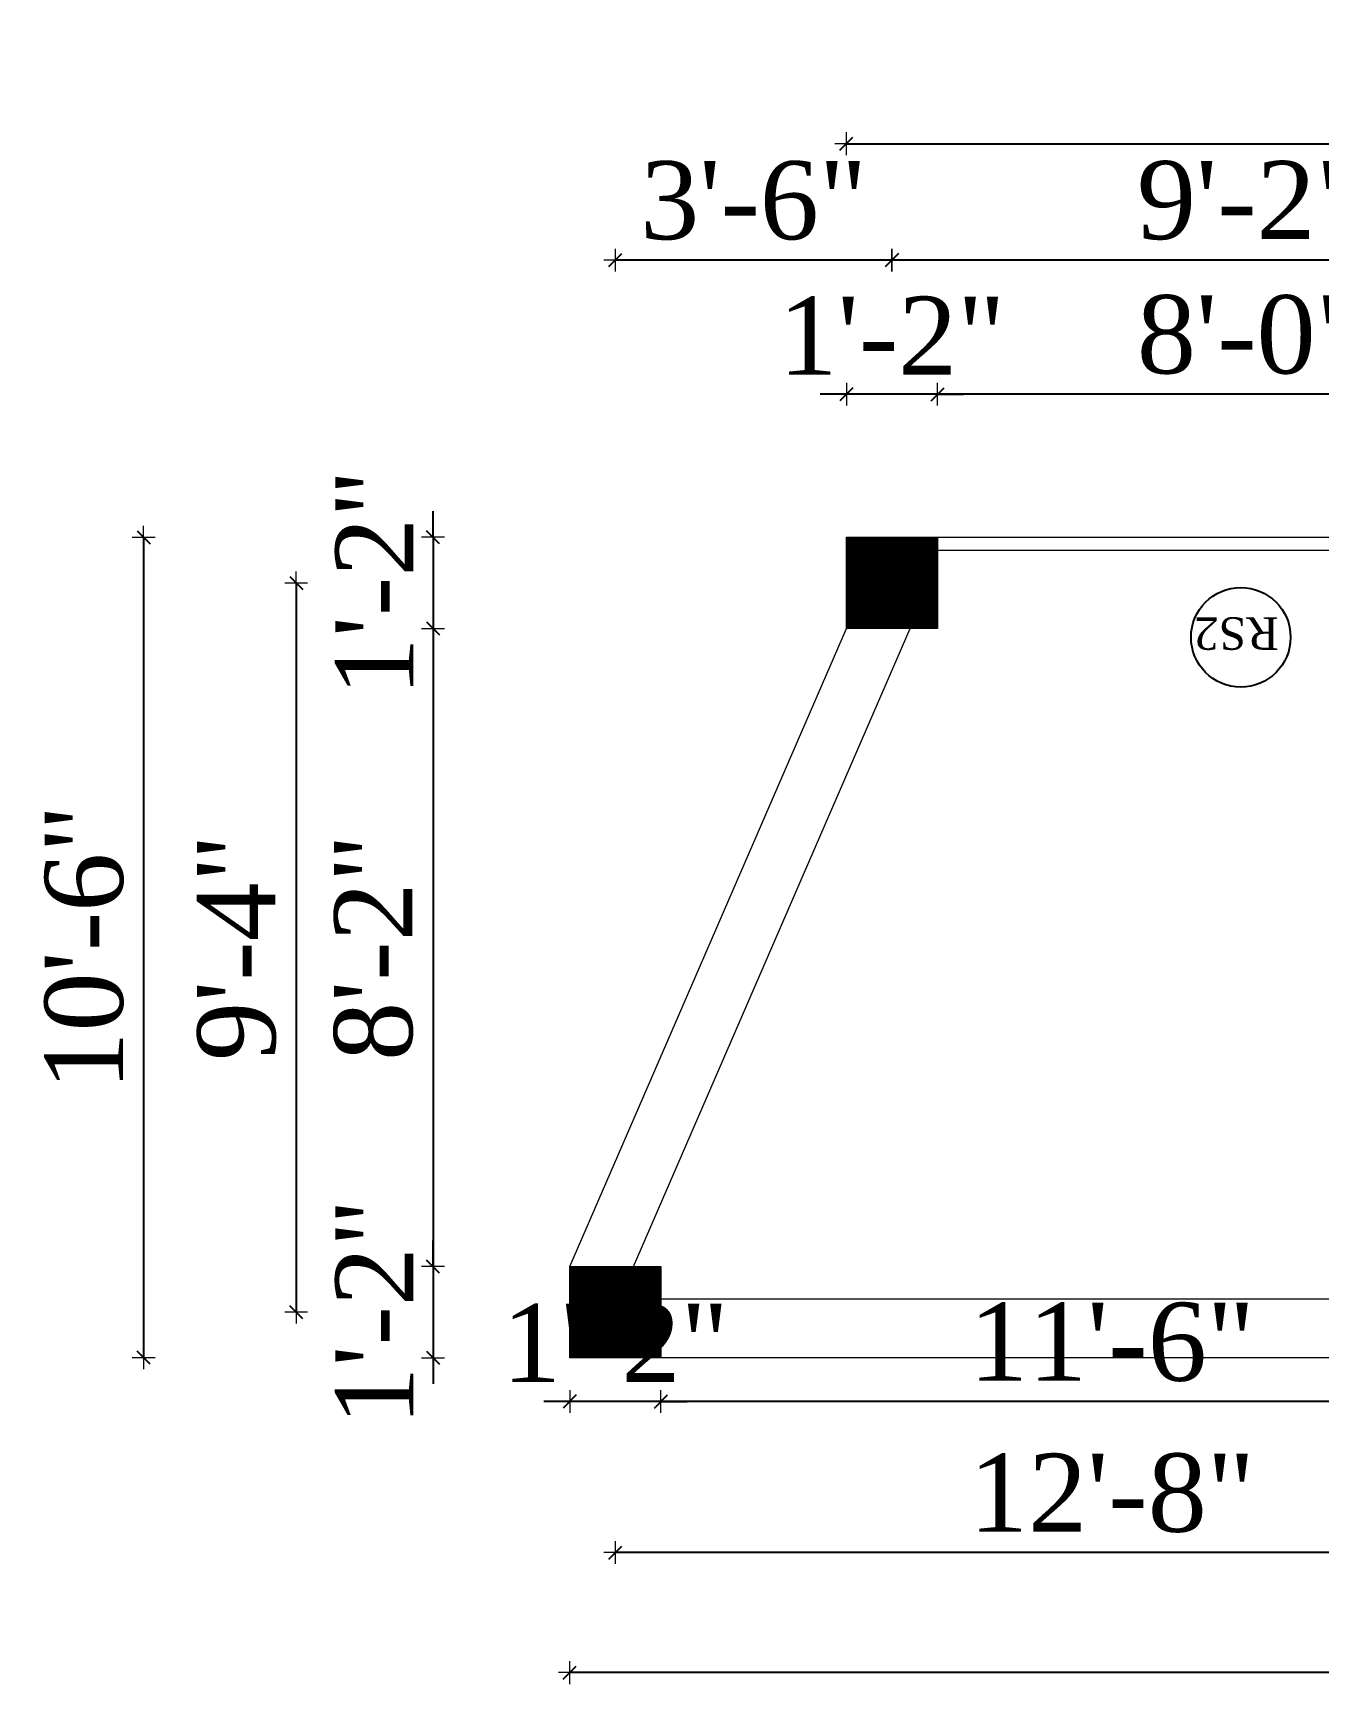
# Model space of a CAD drawing. Header units: inches. Extents: x 4069 to 291496, y -47643 to 12535.
# Drawn here: x 30824.4 to 31021.8, y 1509.4 to 1762.9 of the extents above; entities that cross this region are included whole.
import ezdxf

# ---------------------------------------------------------------- set-up
doc = ezdxf.new("R2010")
doc.units = ezdxf.units.IN
doc.header["$LTSCALE"] = 5
doc.header["$MEASUREMENT"] = 0
doc.layers.add('A-WALL', color=7, linetype='Continuous', lineweight=9)
doc.layers.add('Dimension', color=7, linetype='Continuous', lineweight=18)
doc.layers.add('dim line', color=7, linetype='Continuous', lineweight=15, true_color=0xfab2b2)
doc.layers.add('TEXT', color=6, linetype='Continuous')
doc.styles.add('ordinary', font='times.ttf')
doc.dimstyles.new('Copy of 96', dxfattribs={"dimtxt": 7, "dimasz": 4, "dimexe": 0.5, "dimexo": 0.5, "dimgap": 3, "dimtad": 1, "dimdec": 1, "dimzin": 11, "dimdsep": 46, "dimlunit": 4, "dimtxsty": 'ordinary', "dimblk": 'OBLIQUE', "dimcen": 0.09, "dimse1": 1, "dimse2": 1, "dimclrt": 6, "dimazin": 0, "dimtfac": 1, "dimtdec": 1, "dimtix": 1, "dimtmove": 2, "dimatfit": 3, "dimldrblk": 'leader', "dimfxl": 0.5, "dimfxlon": 1, "dimtolj": 1, "dimtzin": 0, "dimarcsym": 0})
pattern_1 = [(225, (55604.94825, 3175.18939), (0.08838834765, -0.08838834765), [])]

# ---------------------------------------------------------------- blocks, each defined once
blk = doc.blocks.new('oblique')
at = {"color": 0, "lineweight": -2}
blk.add_line((0.25, 0.25), (-0.25, -0.25), dxfattribs=at)
at = {"layer": 'dim line', "lineweight": 9}
for p, q in [((-0.4375, 0), (0.4375, 0)), ((0, 0.4375), (0, -0.4375))]:
    blk.add_line(p, q, dxfattribs=at)
blk = doc.blocks.new('*D773')
at = {"layer": 'A-WALL', "color": 0, "lineweight": -2, "ltscale": 5, "transparency": 16777216}
blk.add_line((31059.25, 1707.44), (30963.25, 1707.44), dxfattribs=at)
at = {"layer": 'Defpoints', "color": 0, "ltscale": 5, "transparency": 16777216}
for p in [(30963.25, 1707.44), (30963.25, 1685.47), (31059.25, 1685.47, -58.17)]:
    blk.add_point(p, dxfattribs=at)
at = {"layer": 'A-WALL', "color": 0, "lineweight": -2, "ltscale": 5, "transparency": 16777216, "xscale": 4, "yscale": 4, "zscale": 4, "rotation": 180}
blk.add_blockref('oblique', (30963.25, 1707.44), dxfattribs=at)
at = {"layer": 'A-WALL', "color": 0, "lineweight": -2, "ltscale": 5, "transparency": 16777216, "xscale": 4, "yscale": 4, "zscale": 4}
blk.add_blockref('oblique', (31059.25, 1707.44), dxfattribs=at)
at = {"layer": 'A-WALL', "color": 6, "ltscale": 5, "transparency": 16777216, "insert": (31011.25, 1716.54), "char_height": 12, "attachment_point": 5, "style": 'ordinary'}
blk.add_mtext('\\A1;8\'-0"', dxfattribs=at)
blk = doc.blocks.new('_OBLIQUE')
at = {"color": 0, "linetype": 'ByBlock'}
blk.add_line((-0.5, -0.5), (0.5, 0.5), dxfattribs=at)
blk = doc.blocks.new('leader')
at = {"layer": 'Dimension'}
for p, q in [((0, -4.328), (0, 4.328)), ((-4.424, 0), (4.424, 0))]:
    blk.add_line(p, q, dxfattribs=at)
blk = doc.blocks.new('*D774')
at = {"layer": 'A-WALL', "color": 0, "lineweight": -2, "ltscale": 5, "transparency": 16777216}
for p, q in [((30949.25, 1707.44), (30945.25, 1707.44)), ((30963.25, 1707.44), (30949.25, 1707.44)), ((30963.25, 1707.44), (30967.25, 1707.44))]:
    blk.add_line(p, q, dxfattribs=at)
at = {"layer": 'Defpoints', "color": 0, "ltscale": 5, "transparency": 16777216}
for p in [(30949.25, 1707.44), (30949.25, 1685.47, -58.17), (30963.25, 1685.47)]:
    blk.add_point(p, dxfattribs=at)
at = {"layer": 'A-WALL', "color": 0, "lineweight": -2, "ltscale": 5, "transparency": 16777216, "xscale": 4, "yscale": 4, "zscale": 4}
blk.add_blockref('oblique', (30949.25, 1707.44), dxfattribs=at)
at = {"layer": 'A-WALL', "color": 0, "lineweight": -2, "ltscale": 5, "transparency": 16777216, "xscale": 4, "yscale": 4, "zscale": 4, "rotation": 180}
blk.add_blockref('oblique', (30963.25, 1707.44), dxfattribs=at)
at = {"layer": 'A-WALL', "color": 6, "ltscale": 5, "transparency": 16777216, "insert": (30956.25, 1716.44), "char_height": 12, "attachment_point": 5, "style": 'ordinary'}
blk.add_mtext('\\A1;1\'-2"', dxfattribs=at)
blk = doc.blocks.new('*D776')
at = {"layer": 'A-WALL', "color": 0, "lineweight": -2, "ltscale": 5, "transparency": 16777216}
blk.add_line((31066.25, 1728.04), (30956.25, 1728.04), dxfattribs=at)
at = {"layer": 'Defpoints', "color": 0, "ltscale": 5, "transparency": 16777216}
for p in [(30956.25, 1728.04), (30956.25, 1678.47, -58.17), (31066.25, 1678.47, -58.17)]:
    blk.add_point(p, dxfattribs=at)
at = {"layer": 'A-WALL', "color": 0, "lineweight": -2, "ltscale": 5, "transparency": 16777216, "xscale": 4, "yscale": 4, "zscale": 4, "rotation": 180}
blk.add_blockref('oblique', (30956.25, 1728.04), dxfattribs=at)
at = {"layer": 'A-WALL', "color": 0, "lineweight": -2, "ltscale": 5, "transparency": 16777216, "xscale": 4, "yscale": 4, "zscale": 4}
blk.add_blockref('oblique', (31066.25, 1728.04), dxfattribs=at)
at = {"layer": 'A-WALL', "color": 6, "ltscale": 5, "transparency": 16777216, "insert": (31011.25, 1737.17), "char_height": 12, "attachment_point": 5, "style": 'ordinary'}
blk.add_mtext('\\A1;9\'-2"', dxfattribs=at)
blk = doc.blocks.new('*D777')
at = {"layer": 'A-WALL', "color": 0, "lineweight": -2, "ltscale": 5, "transparency": 16777216}
blk.add_line((30949.25, 1745.91), (31292.58, 1745.91), dxfattribs=at)
at = {"layer": 'Defpoints', "color": 0, "ltscale": 5, "transparency": 16777216}
for p in [(31292.58, 1745.91), (30949.25, 1685.47, -58.17), (31292.58, 1685.47, -58.17)]:
    blk.add_point(p, dxfattribs=at)
at = {"layer": 'A-WALL', "color": 0, "lineweight": -2, "ltscale": 5, "transparency": 16777216, "xscale": 4, "yscale": 4, "zscale": 4, "rotation": 180}
blk.add_blockref('oblique', (30949.25, 1745.91), dxfattribs=at)
at = {"layer": 'A-WALL', "color": 0, "lineweight": -2, "ltscale": 5, "transparency": 16777216, "xscale": 4, "yscale": 4, "zscale": 4}
blk.add_blockref('oblique', (31292.58, 1745.91), dxfattribs=at)
at = {"layer": 'A-WALL', "color": 6, "ltscale": 5, "transparency": 16777216, "insert": (31120.92, 1755.03), "char_height": 12, "attachment_point": 5, "style": 'ordinary'}
blk.add_mtext('\\A1;28\'-7"', dxfattribs=at)
blk = doc.blocks.new('*D783')
at = {"layer": 'A-WALL', "color": 0, "lineweight": -2, "ltscale": 5, "transparency": 16777216}
blk.add_line((31059.25, 1552.76), (30920.8, 1552.76), dxfattribs=at)
at = {"layer": 'Defpoints', "color": 0, "ltscale": 5, "transparency": 16777216}
for p in [(30920.8, 1559.47, -58.17), (31059.25, 1559.47, -58.17), (30920.8, 1552.76)]:
    blk.add_point(p, dxfattribs=at)
at = {"layer": 'A-WALL', "color": 0, "lineweight": -2, "ltscale": 5, "transparency": 16777216, "xscale": 4, "yscale": 4, "zscale": 4, "rotation": 180}
blk.add_blockref('oblique', (30920.8, 1552.76), dxfattribs=at)
at = {"layer": 'A-WALL', "color": 0, "lineweight": -2, "ltscale": 5, "transparency": 16777216, "xscale": 4, "yscale": 4, "zscale": 4}
blk.add_blockref('oblique', (31059.25, 1552.76), dxfattribs=at)
at = {"layer": 'A-WALL', "color": 6, "ltscale": 5, "transparency": 16777216, "insert": (30990.02, 1561.86), "char_height": 12, "attachment_point": 5, "style": 'ordinary'}
blk.add_mtext('\\A1;11\'-6"', dxfattribs=at)
blk = doc.blocks.new('*D784')
at = {"layer": 'A-WALL', "color": 0, "lineweight": -2, "ltscale": 5, "transparency": 16777216}
for p, q in [((30906.8, 1552.76), (30902.8, 1552.76)), ((30920.8, 1552.76), (30906.8, 1552.76)), ((30920.8, 1552.76), (30924.8, 1552.76))]:
    blk.add_line(p, q, dxfattribs=at)
at = {"layer": 'Defpoints', "color": 0, "ltscale": 5, "transparency": 16777216}
for p in [(30906.8, 1559.47, -58.17), (30920.8, 1559.47, -58.17), (30906.8, 1552.76)]:
    blk.add_point(p, dxfattribs=at)
at = {"layer": 'A-WALL', "color": 0, "lineweight": -2, "ltscale": 5, "transparency": 16777216, "xscale": 4, "yscale": 4, "zscale": 4}
blk.add_blockref('oblique', (30906.8, 1552.76), dxfattribs=at)
at = {"layer": 'A-WALL', "color": 0, "lineweight": -2, "ltscale": 5, "transparency": 16777216, "xscale": 4, "yscale": 4, "zscale": 4, "rotation": 180}
blk.add_blockref('oblique', (30920.8, 1552.76), dxfattribs=at)
at = {"layer": 'A-WALL', "color": 6, "ltscale": 5, "transparency": 16777216, "insert": (30913.8, 1561.76), "char_height": 12, "attachment_point": 5, "style": 'ordinary'}
blk.add_mtext('\\A1;1\'-2"', dxfattribs=at)
blk = doc.blocks.new('*D786')
at = {"layer": 'A-WALL', "color": 0, "lineweight": -2, "ltscale": 5, "transparency": 16777216}
blk.add_line((31066.25, 1529.57), (30913.8, 1529.57), dxfattribs=at)
at = {"layer": 'Defpoints', "color": 0, "ltscale": 5, "transparency": 16777216}
for p in [(30913.8, 1566.47, -58.17), (31066.25, 1566.47, -58.17), (30913.8, 1529.57)]:
    blk.add_point(p, dxfattribs=at)
at = {"layer": 'A-WALL', "color": 0, "lineweight": -2, "ltscale": 5, "transparency": 16777216, "xscale": 4, "yscale": 4, "zscale": 4, "rotation": 180}
blk.add_blockref('oblique', (30913.8, 1529.57), dxfattribs=at)
at = {"layer": 'A-WALL', "color": 0, "lineweight": -2, "ltscale": 5, "transparency": 16777216, "xscale": 4, "yscale": 4, "zscale": 4}
blk.add_blockref('oblique', (31066.25, 1529.57), dxfattribs=at)
at = {"layer": 'A-WALL', "color": 6, "ltscale": 5, "transparency": 16777216, "insert": (30990.02, 1538.67), "char_height": 12, "attachment_point": 5, "style": 'ordinary'}
blk.add_mtext('\\A1;12\'-8"', dxfattribs=at)
blk = doc.blocks.new('*D787')
at = {"layer": 'A-WALL', "color": 0, "lineweight": -2, "ltscale": 5, "transparency": 16777216}
blk.add_line((31291.76, 1511.13), (30906.8, 1511.13), dxfattribs=at)
at = {"layer": 'Defpoints', "color": 0, "ltscale": 5, "transparency": 16777216}
for p in [(30906.8, 1559.47, -58.17), (31291.76, 1559.47, -58.17), (30906.8, 1511.13)]:
    blk.add_point(p, dxfattribs=at)
at = {"layer": 'A-WALL', "color": 0, "lineweight": -2, "ltscale": 5, "transparency": 16777216, "xscale": 4, "yscale": 4, "zscale": 4, "rotation": 180}
blk.add_blockref('oblique', (30906.8, 1511.13), dxfattribs=at)
at = {"layer": 'A-WALL', "color": 0, "lineweight": -2, "ltscale": 5, "transparency": 16777216, "xscale": 4, "yscale": 4, "zscale": 4}
blk.add_blockref('oblique', (31291.76, 1511.13), dxfattribs=at)
at = {"layer": 'A-WALL', "color": 6, "ltscale": 5, "transparency": 16777216, "insert": (31099.28, 1520.24), "char_height": 12, "attachment_point": 5, "style": 'ordinary'}
blk.add_mtext('\\A1;32\'-1"', dxfattribs=at)
blk = doc.blocks.new('*D698')
at = {"layer": 'A-WALL', "color": 0, "lineweight": -2, "ltscale": 5, "transparency": 16777216}
for p, q in [((30885.82, 1685.47), (30885.82, 1689.47)), ((30885.82, 1685.47), (30885.82, 1671.47)), ((30885.82, 1671.47), (30885.82, 1667.47))]:
    blk.add_line(p, q, dxfattribs=at)
at = {"layer": 'Defpoints', "color": 0, "ltscale": 5, "transparency": 16777216}
for p in [(30949.25, 1685.47, -58.17), (30885.82, 1671.47), (30949.25, 1671.47, -58.17)]:
    blk.add_point(p, dxfattribs=at)
at = {"layer": 'A-WALL', "color": 0, "lineweight": -2, "ltscale": 5, "transparency": 16777216, "xscale": 4, "yscale": 4, "zscale": 4}
for p, rotation in [((30885.82, 1685.47), 270), ((30885.82, 1671.47), 90)]:
    blk.add_blockref('oblique', p, dxfattribs=dict(at, rotation=rotation))
at = {"layer": 'A-WALL', "color": 6, "ltscale": 5, "transparency": 16777216, "insert": (30876.82, 1678.47), "char_height": 12, "attachment_point": 5, "rotation": 90, "style": 'ordinary'}
blk.add_mtext('\\A1;1\'-2"', dxfattribs=at)
blk = doc.blocks.new('*D699')
at = {"layer": 'A-WALL', "color": 0, "lineweight": -2, "ltscale": 5, "transparency": 16777216}
blk.add_line((30885.82, 1671.47), (30885.82, 1573.47), dxfattribs=at)
at = {"layer": 'Defpoints', "color": 0, "ltscale": 5, "transparency": 16777216}
for p in [(30949.25, 1671.47, -58.17), (30885.82, 1573.47), (30906.8, 1573.47, -58.17)]:
    blk.add_point(p, dxfattribs=at)
at = {"layer": 'A-WALL', "color": 0, "lineweight": -2, "ltscale": 5, "transparency": 16777216, "xscale": 4, "yscale": 4, "zscale": 4}
for p, rotation in [((30885.82, 1671.47), 90), ((30885.82, 1573.47), 270)]:
    blk.add_blockref('oblique', p, dxfattribs=dict(at, rotation=rotation))
at = {"layer": 'A-WALL', "color": 6, "ltscale": 5, "transparency": 16777216, "insert": (30876.72, 1622.47), "char_height": 12, "attachment_point": 5, "rotation": 90, "style": 'ordinary'}
blk.add_mtext('\\A1;8\'-2"', dxfattribs=at)
blk = doc.blocks.new('*D700')
at = {"layer": 'A-WALL', "color": 0, "lineweight": -2, "ltscale": 5, "transparency": 16777216}
for p, q in [((30885.82, 1573.47), (30885.82, 1577.47)), ((30885.82, 1573.47), (30885.82, 1559.47)), ((30885.82, 1559.47), (30885.82, 1555.47))]:
    blk.add_line(p, q, dxfattribs=at)
at = {"layer": 'Defpoints', "color": 0, "ltscale": 5, "transparency": 16777216}
for p in [(30906.8, 1573.47, -58.17), (30885.82, 1559.47), (30906.8, 1559.47, -58.17)]:
    blk.add_point(p, dxfattribs=at)
at = {"layer": 'A-WALL', "color": 0, "lineweight": -2, "ltscale": 5, "transparency": 16777216, "xscale": 4, "yscale": 4, "zscale": 4}
for p, rotation in [((30885.82, 1573.47), 270), ((30885.82, 1559.47), 90)]:
    blk.add_blockref('oblique', p, dxfattribs=dict(at, rotation=rotation))
at = {"layer": 'A-WALL', "color": 6, "ltscale": 5, "transparency": 16777216, "insert": (30876.82, 1566.47), "char_height": 12, "attachment_point": 5, "rotation": 90, "style": 'ordinary'}
blk.add_mtext('\\A1;1\'-2"', dxfattribs=at)
blk = doc.blocks.new('*D701')
at = {"layer": 'A-WALL', "color": 0, "lineweight": -2, "ltscale": 5, "transparency": 16777216}
blk.add_line((30864.83, 1678.47), (30864.83, 1566.47), dxfattribs=at)
at = {"layer": 'Defpoints', "color": 0, "ltscale": 5, "transparency": 16777216}
for p in [(30956.25, 1678.47, -58.17), (30864.83, 1566.47), (30913.8, 1566.47, -58.17)]:
    blk.add_point(p, dxfattribs=at)
at = {"layer": 'A-WALL', "color": 0, "lineweight": -2, "ltscale": 5, "transparency": 16777216, "xscale": 4, "yscale": 4, "zscale": 4}
for p, rotation in [((30864.83, 1678.47), 90), ((30864.83, 1566.47), 270)]:
    blk.add_blockref('oblique', p, dxfattribs=dict(at, rotation=rotation))
at = {"layer": 'A-WALL', "color": 6, "ltscale": 5, "transparency": 16777216, "insert": (30855.71, 1622.47), "char_height": 12, "attachment_point": 5, "rotation": 90, "style": 'ordinary'}
blk.add_mtext('\\A1;9\'-4"', dxfattribs=at)
blk = doc.blocks.new('*D702')
at = {"layer": 'A-WALL', "color": 0, "lineweight": -2, "ltscale": 5, "transparency": 16777216}
blk.add_line((30841.41, 1685.47), (30841.41, 1559.47), dxfattribs=at)
at = {"layer": 'Defpoints', "color": 0, "ltscale": 5, "transparency": 16777216}
for p in [(30949.25, 1685.47, -63), (30841.41, 1559.47), (30906.8, 1559.47, -58.17)]:
    blk.add_point(p, dxfattribs=at)
at = {"layer": 'A-WALL', "color": 0, "lineweight": -2, "ltscale": 5, "transparency": 16777216, "xscale": 4, "yscale": 4, "zscale": 4}
for p, rotation in [((30841.41, 1685.47), 90), ((30841.41, 1559.47), 270)]:
    blk.add_blockref('oblique', p, dxfattribs=dict(at, rotation=rotation))
at = {"layer": 'A-WALL', "color": 6, "ltscale": 5, "transparency": 16777216, "insert": (30832.31, 1622.47), "char_height": 12, "attachment_point": 5, "rotation": 90, "style": 'ordinary'}
blk.add_mtext('\\A1;10\'-6"', dxfattribs=at)
blk = doc.blocks.new('*D837')
at = {"layer": 'A-WALL', "color": 0, "lineweight": -2, "ltscale": 5, "transparency": 16777216}
blk.add_line((30956.25, 1728.04), (30913.8, 1728.04), dxfattribs=at)
at = {"layer": 'Defpoints', "color": 0, "ltscale": 5, "transparency": 16777216}
for p in [(30913.8, 1728.04), (30956.25, 1678.47, -58.17), (30913.8, 1566.47, -58.17)]:
    blk.add_point(p, dxfattribs=at)
at = {"layer": 'A-WALL', "color": 0, "lineweight": -2, "ltscale": 5, "transparency": 16777216, "xscale": 4, "yscale": 4, "zscale": 4, "rotation": 180}
blk.add_blockref('oblique', (30913.8, 1728.04), dxfattribs=at)
at = {"layer": 'A-WALL', "color": 0, "lineweight": -2, "ltscale": 5, "transparency": 16777216, "xscale": 4, "yscale": 4, "zscale": 4}
blk.add_blockref('oblique', (30956.25, 1728.04), dxfattribs=at)
at = {"layer": 'A-WALL', "color": 6, "ltscale": 5, "transparency": 16777216, "insert": (30935.02, 1737.15), "char_height": 12, "attachment_point": 5, "style": 'ordinary'}
blk.add_mtext('\\A1;3\'-6"', dxfattribs=at)

msp = doc.modelspace()

# ---------------------------------------------------------------- hatches: boundary and pattern name
at = {"layer": 'A-WALL', "ltscale": 5}
h = msp.add_hatch(dxfattribs=at)
h.set_pattern_fill('ANSI31', color=256, angle=180)
h.set_pattern_definition(pattern_1)
h.paths.add_polyline_path([(30963.24912, 1671.46825), (30963.24912, 1685.46825), (30949.24912, 1685.46825), (30949.24912, 1671.46825)])
h = msp.add_hatch(dxfattribs=at)
h.set_pattern_fill('ANSI31', color=256, angle=180)
h.set_pattern_definition(pattern_1)
h.paths.add_polyline_path([(30920.79549, 1573.46825), (30906.79549, 1573.46825), (30906.79549, 1559.46825), (30920.79549, 1559.46825)])

# ---------------------------------------------------------------- linework, layer by layer
for p, q in [((30963.24912, 1683.46825), (31059.24912, 1683.46825)), ((30916.60369, 1573.46825), (30959.05731, 1671.46825)), ((31059.24912, 1568.46825), (30920.79549, 1568.46825))]:
    msp.add_line(p, q, dxfattribs=at)
at = {"layer": 'A-WALL', "ltscale": 5, "elevation": -58.16904}
msp.add_lwpolyline([(31291.76007, 1559.46825), (31291.76007, 1559.46825), (30906.79549, 1559.46825), (30906.79549, 1573.46825), (30949.24912, 1671.46825), (30949.24912, 1685.46825), (31292.58276, 1685.46825), (31292.10612, 1612.46812)], dxfattribs=at)
for points in [[(30963.24912, 1671.46825), (30949.24912, 1671.46825), (30949.24912, 1685.46825), (30963.24912, 1685.46825)], [(30920.79549, 1559.46825), (30906.79549, 1559.46825), (30906.79549, 1573.46825), (30920.79549, 1573.46825)]]:
    msp.add_lwpolyline(points, close=True, dxfattribs=at)
at = {"layer": 'TEXT'}
msp.add_circle((31009.78036, 1670.1128, -58.16904), 7.64038, dxfattribs=at)

# ---------------------------------------------------------------- texts
at = {"layer": 'TEXT', "style": 'ordinary'}
msp.add_text('RS2', height=5, rotation=180.0003881, dxfattribs=at).set_placement((31015.62395, 1673.17692, -58.16904))

# ---------------------------------------------------------------- dimensions: what is measured, and where the dimension line sits
at = {"layer": 'A-WALL', "ltscale": 5}
for base, p1, p2, angle, picture, middle in [((31292.58276, 1745.90921), (30949.24912, 1685.46825, -58.16904), (31292.58276, 1685.46825, -58.16904), 180, '*D777', (31120.91594, 1755.03034)), ((30913.79549, 1728.04388), (30956.24912, 1678.46825, -58.16904), (30913.79549, 1566.46825, -58.16904), 180, '*D837', (30935.02231, 1737.1477)), ((30956.24912, 1728.04388), (31066.24912, 1678.46825, -58.16904), (30956.24912, 1678.46825, -58.16904), 180, '*D776', (31011.24912, 1737.165)), ((30949.24912, 1707.43909), (30963.24912, 1685.46825), (30949.24912, 1685.46825, -58.16904), 180, '*D774', (30956.24912, 1716.43909)), ((30963.24912, 1707.43909), (31059.24912, 1685.46825, -58.16904), (30963.24912, 1685.46825), 180, '*D773', (31011.24912, 1716.54291)), ((30885.81922, 1671.46825, 58.16904), (30949.24912, 1685.46825), (30949.24912, 1671.46825), 270, '*D698', (30876.81922, 1678.46825, 58.16904)), ((30841.41435, 1559.46825, 58.16904), (30949.24912, 1685.46825, -4.83376), (30906.79549, 1559.46825), 270, '*D702', (30832.31053, 1622.46825, 58.16904)), ((30864.82775, 1566.46825, 58.16904), (30956.24912, 1678.46825), (30913.79549, 1566.46825), 270, '*D701', (30855.70663, 1622.46825, 58.16904)), ((30885.81922, 1573.46825, 58.16904), (30949.24912, 1671.46825), (30906.79549, 1573.46825), 270, '*D699', (30876.7154, 1622.46825, 58.16904)), ((30885.81922, 1559.46825, 58.16904), (30906.79549, 1573.46825), (30906.79549, 1559.46825), 270, '*D700', (30876.81922, 1566.46825, 58.16904)), ((30906.79549, 1552.75913), (30920.79549, 1559.46825, -58.16904), (30906.79549, 1559.46825, -58.16904), 180, '*D784', (30913.79549, 1561.75913)), ((30920.79549, 1552.75913), (31059.24912, 1559.46825, -58.16904), (30920.79549, 1559.46825, -58.16904), 180, '*D783', (30990.02231, 1561.86295)), ((30913.79549, 1529.56595), (31066.24912, 1566.46825, -58.16904), (30913.79549, 1566.46825, -58.16904), 180, '*D786', (30990.02231, 1538.66977)), ((30906.79549, 1511.13314), (31291.76007, 1559.46825, -58.16904), (30906.79549, 1559.46825, -58.16904), 180, '*D787', (31099.27778, 1520.23697))]:
    dim = msp.add_linear_dim(base=base, p1=p1, p2=p2, angle=angle, dimstyle='Copy of 96', override={"dimtxt": 12, "dimdec": 0, "dimblk": 'oblique', "dimtdec": 0, "dimarcsym": 1}, dxfattribs=at)
    dim.commit()
    dim.dimension.update_dxf_attribs({"geometry": picture, "text_midpoint": middle})

doc.saveas('drawing.dxf')
